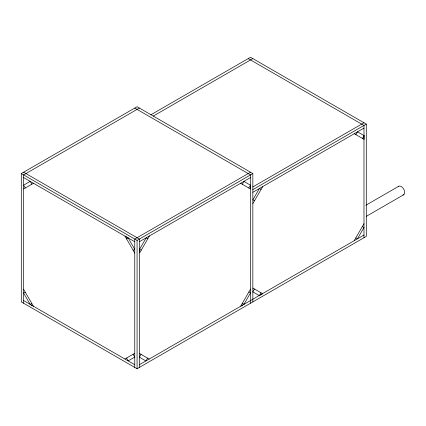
<?xml version="1.0" encoding="UTF-8"?>
<svg xmlns="http://www.w3.org/2000/svg" width="426" height="426" viewBox="0 0 426 426"><rect width="100%" height="100%" fill="white"/><g stroke="black" fill="none" stroke-linecap="round" stroke-linejoin="round"><path stroke-width="0.64" d="M149.467 235.919L139.653 252.906L139.653 249.141L146.198 237.799M141.022 354.341L139.387 357.174L145.932 360.955L147.572 358.122M242.245 184.234L243.885 181.401L250.435 185.182L250.435 188.947L240.615 183.292M248.795 188.015L250.435 185.182M252.895 203.564L262.709 186.583M250.525 289.126L240.722 306.118L243.981 304.239L250.531 292.891L248.896 291.948M254.471 288.998L252.831 291.837L259.381 295.617L262.64 293.732L252.842 288.056M259.381 295.617L261.021 292.779M355.891 134.664L357.531 131.831L364.076 135.612L364.076 139.377L354.262 133.721M362.441 138.445L364.076 135.612M354.176 240.711L363.98 223.719M150.889 114.786L250.525 57.265L366.296 124.104L366.296 236.393L137.071 368.735L21.3 301.896L21.3 173.563L137.071 106.724L252.842 173.563L252.842 301.896M139.387 108.06L23.616 174.9L23.616 303.232M31.833 184.202L33.462 183.26M23.659 188.936L31.838 184.213L30.203 181.375L23.654 185.161L25.288 187.994M153.206 116.122L252.842 58.602M25.246 292.114L23.616 293.051L30.166 304.398L33.43 306.273L23.616 289.286M126.57 238.922L128.199 237.98L134.754 249.322L133.125 250.259L124.94 236.1L128.199 237.98M250.525 172.226L134.754 239.066L134.754 367.398M21.3 173.563L137.071 240.402L252.842 173.563M30.171 304.393L31.801 303.45M139.387 241.739L250.525 177.573M252.826 186.939L363.98 122.768M252.842 189.607L366.296 124.104M252.842 192.28L363.98 128.114M365.929 205.21L398.773 186.247M366.232 216.376L403.683 194.757M124.951 358.98L134.754 353.303M139.387 364.725L363.98 235.056M248.209 58.602L363.98 125.441L363.98 237.729M362.35 226.541L363.98 227.484L357.435 238.832L355.806 237.889M134.754 108.06L250.525 174.9L250.525 303.232M261.079 189.405L259.45 188.462L252.895 199.799L254.524 200.742M146.209 237.804L147.838 238.741M23.616 172.226L139.387 239.066L139.387 367.398M242.351 303.296L243.981 304.239M23.616 177.573L134.754 241.739M139.653 249.141L141.283 250.083M139.387 353.41L149.201 359.059M23.616 300.559L134.754 364.725M133.125 250.259L134.754 253.087M133.125 354.246L134.76 357.079L128.21 360.859L126.575 358.026M137.071 240.402L137.071 368.735M398.219 186.758A4.91 2.838 60 0 1 403.683 189.08A4.91 2.838 60 0 1 402.964 194.975"/></g></svg>
